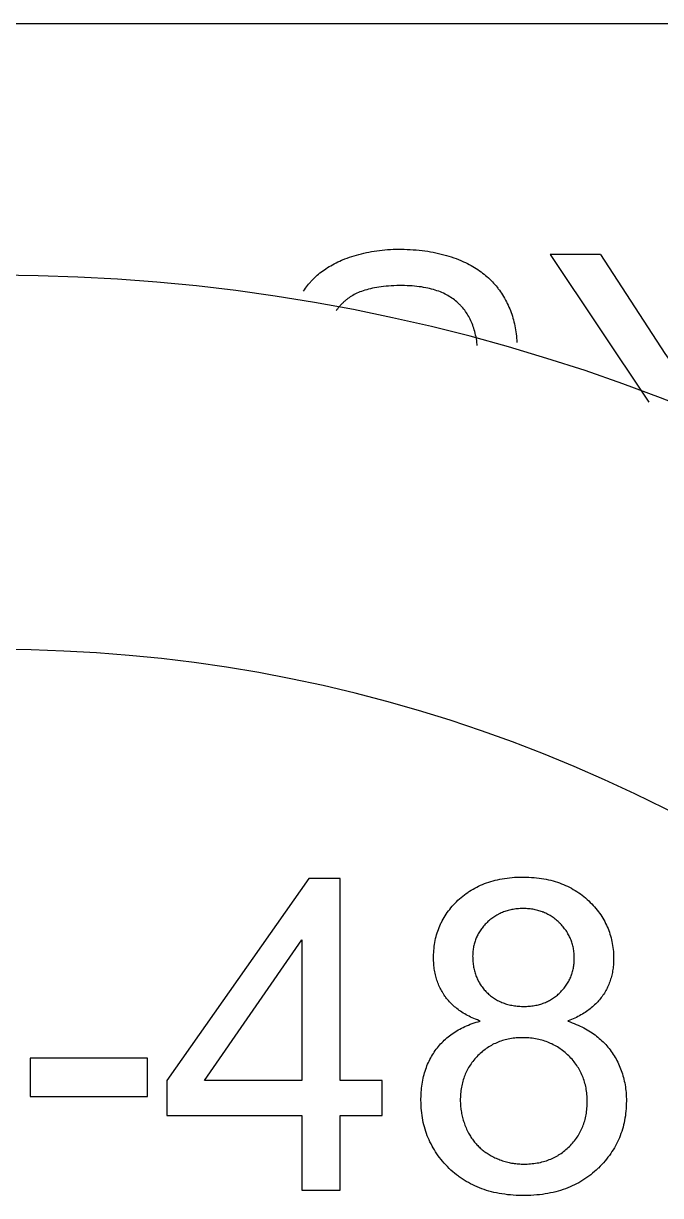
# Model space of a CAD drawing. Header units: millimetres. Extents: x -4 to 141, y -1 to 132.
# Drawn here: x 25.302 to 25.609, y 39.147 to 39.711 of the extents above; entities that cross this region are included whole.
import ezdxf

# ---------------------------------------------------------------- set-up
doc = ezdxf.new("R2010")
doc.units = ezdxf.units.MM

msp = doc.modelspace()

# ---------------------------------------------------------------- linework, layer by layer
for p, q in [((24.40615, 39.71114), (26.17385, 39.71114)), ((25.55552, 39.60001), (25.60301, 39.52898)), ((25.57967, 39.60001), (25.55552, 39.60001)), ((25.43939, 39.30001), (25.37093, 39.20281)), ((25.45443, 39.30001), (25.43939, 39.30001)), ((25.45443, 39.20281), (25.45443, 39.30001)), ((25.38905, 39.20281), (25.43601, 39.27044)), ((25.43601, 39.27044), (25.43601, 39.20281)), ((25.30514, 39.21355), (25.30514, 39.19503)), ((25.36173, 39.21355), (25.30514, 39.21355)), ((25.36173, 39.19503), (25.36173, 39.21355)), ((25.37093, 39.20281), (25.37093, 39.18592)), ((25.43601, 39.20281), (25.38905, 39.20281)), ((25.47469, 39.20281), (25.45443, 39.20281)), ((25.47469, 39.18592), (25.47469, 39.20281)), ((25.30514, 39.19503), (25.36173, 39.19503)), ((25.37093, 39.18592), (25.43601, 39.18592)), ((25.43601, 39.18592), (25.43601, 39.15001)), ((25.45443, 39.15001), (25.45443, 39.18592)), ((25.45443, 39.18592), (25.47469, 39.18592)), ((25.43601, 39.15001), (25.45443, 39.15001))]:
    msp.add_line(p, q)
for points in [[(25.45556, 39.59743), (25.45665, 39.59787), (25.45774, 39.59829), (25.45885, 39.59869), (25.45998, 39.59907), (25.46112, 39.59943), (25.46227, 39.59978), (25.46343, 39.6001), (25.46462, 39.60041), (25.46581, 39.60069), (25.46702, 39.60096), (25.46824, 39.60121), (25.46948, 39.60143), (25.47073, 39.60164), (25.472, 39.60183), (25.47328, 39.60199), (25.47458, 39.60214), (25.4759, 39.60226), (25.47723, 39.60237), (25.47857, 39.60245), (25.47993, 39.60251), (25.48131, 39.60255), (25.4827, 39.60257), (25.48308, 39.60257)], [(25.48308, 39.60257), (25.48366, 39.60257), (25.48518, 39.60255), (25.48668, 39.6025), (25.48816, 39.60243), (25.48961, 39.60234), (25.49105, 39.60223), (25.49246, 39.6021), (25.49385, 39.60194), (25.49523, 39.60176), (25.49658, 39.60156), (25.49791, 39.60134), (25.49923, 39.6011), (25.50052, 39.60084), (25.5018, 39.60056), (25.50305, 39.60026), (25.50429, 39.59994), (25.50551, 39.5996), (25.50671, 39.59924), (25.50789, 39.59886), (25.50905, 39.59846), (25.5102, 39.59804), (25.51133, 39.5976), (25.51244, 39.59715)], [(25.57967, 39.60001), (25.61073, 39.55247), (25.61225, 39.55009), (25.61378, 39.54764), (25.61534, 39.5451)], [(25.43673, 39.58241), (25.4372, 39.58311), (25.43768, 39.5838), (25.43819, 39.58448), (25.4387, 39.58514), (25.43923, 39.58579), (25.43978, 39.58643), (25.44006, 39.58675), (25.44034, 39.58706), (25.44091, 39.58768), (25.44151, 39.58828), (25.44211, 39.58887), (25.44274, 39.58945), (25.44338, 39.59002), (25.44403, 39.59058), (25.4447, 39.59113), (25.44539, 39.59166), (25.4461, 39.59219), (25.44682, 39.5927), (25.44757, 39.59321), (25.44833, 39.5937), (25.44911, 39.59418), (25.4499, 39.59465), (25.45072, 39.59511), (25.45156, 39.59556), (25.45242, 39.59599), (25.45329, 39.59642), (25.45419, 39.59683), (25.45511, 39.59724), (25.45556, 39.59743)], [(25.51244, 39.59715), (25.51284, 39.59697), (25.5138, 39.59655), (25.51474, 39.59612), (25.51565, 39.59567), (25.51654, 39.59521), (25.51741, 39.59474), (25.51826, 39.59426), (25.5191, 39.59376), (25.51991, 39.59326), (25.5207, 39.59274), (25.52147, 39.59221), (25.52223, 39.59167), (25.52297, 39.59112), (25.52369, 39.59056), (25.52439, 39.58998), (25.52507, 39.58939), (25.52574, 39.58879), (25.52639, 39.58818), (25.52703, 39.58756), (25.52765, 39.58692), (25.52825, 39.58627), (25.52884, 39.58561), (25.52941, 39.58494), (25.52997, 39.58425), (25.53024, 39.5839), (25.53051, 39.58355), (25.53104, 39.58283), (25.53155, 39.58211), (25.53205, 39.58136)], [(25.48389, 39.58507), (25.48303, 39.58507), (25.48164, 39.58504), (25.48029, 39.585), (25.47899, 39.58494), (25.47773, 39.58486), (25.4765, 39.58475), (25.47533, 39.58464), (25.47419, 39.5845), (25.47308, 39.58435), (25.47202, 39.58418), (25.47099, 39.58399), (25.47, 39.58379), (25.46904, 39.58358), (25.46811, 39.58335), (25.46722, 39.58311), (25.46635, 39.58285), (25.46552, 39.58258), (25.46472, 39.5823), (25.46394, 39.58201), (25.4632, 39.5817), (25.46248, 39.58138), (25.46178, 39.58105), (25.46112, 39.58071), (25.46047, 39.58035), (25.45985, 39.57999), (25.45926, 39.57961), (25.45868, 39.57923), (25.45813, 39.57883), (25.4576, 39.57842)], [(25.50996, 39.57778), (25.50939, 39.57823), (25.50881, 39.57867), (25.5082, 39.57909), (25.50757, 39.57951), (25.50693, 39.5799), (25.50627, 39.58029), (25.50558, 39.58066), (25.50487, 39.58102), (25.50415, 39.58137), (25.5034, 39.5817), (25.50262, 39.58202), (25.50183, 39.58233), (25.50101, 39.58262), (25.50017, 39.58289), (25.4993, 39.58316), (25.4984, 39.5834), (25.49748, 39.58364), (25.49654, 39.58385), (25.49556, 39.58405), (25.49456, 39.58423), (25.49353, 39.5844), (25.49247, 39.58455), (25.49138, 39.58468), (25.49026, 39.58479), (25.4891, 39.58489), (25.48792, 39.58497), (25.4867, 39.58502), (25.48544, 39.58506), (25.48416, 39.58507), (25.48389, 39.58507)], [(25.4576, 39.57842), (25.45729, 39.57817), (25.45697, 39.57791), (25.45666, 39.57764), (25.45636, 39.57738), (25.45606, 39.57711), (25.45578, 39.57684), (25.45549, 39.57657), (25.45522, 39.5763), (25.45496, 39.57602), (25.4547, 39.57575), (25.45444, 39.57547), (25.4542, 39.57519), (25.45396, 39.57492), (25.45373, 39.57464), (25.4535, 39.57436), (25.45329, 39.57407), (25.45307, 39.57379), (25.45287, 39.57351), (25.45267, 39.57322), (25.45248, 39.57293)], [(25.52042, 39.55632), (25.52037, 39.55677), (25.52025, 39.55771), (25.52011, 39.55864), (25.51996, 39.55954), (25.51979, 39.56042), (25.51961, 39.56129), (25.51941, 39.56213), (25.5192, 39.56295), (25.51897, 39.56375), (25.51873, 39.56453), (25.51847, 39.5653), (25.5182, 39.56605), (25.51792, 39.56678), (25.51762, 39.56749), (25.51731, 39.56818), (25.51699, 39.56886), (25.51665, 39.56953), (25.5163, 39.57018), (25.51593, 39.57081), (25.51556, 39.57143), (25.51517, 39.57203), (25.51476, 39.57262), (25.51434, 39.5732), (25.51391, 39.57376), (25.51347, 39.5743), (25.51301, 39.57484), (25.51254, 39.57536), (25.5123, 39.57562), (25.51205, 39.57587), (25.51155, 39.57637), (25.51103, 39.57685), (25.51051, 39.57732), (25.50996, 39.57778)], [(25.53205, 39.58136), (25.53256, 39.58057), (25.53305, 39.57976), (25.53353, 39.57895), (25.53398, 39.57813), (25.53442, 39.5773), (25.53463, 39.57688), (25.53484, 39.57646), (25.53524, 39.57562), (25.53562, 39.57476), (25.53599, 39.5739), (25.53633, 39.57303), (25.53666, 39.57215), (25.53697, 39.57126), (25.53727, 39.57036), (25.53754, 39.56945), (25.5378, 39.56854), (25.53804, 39.56761), (25.53827, 39.56667), (25.53847, 39.56572), (25.53866, 39.56476), (25.53883, 39.56379), (25.53898, 39.56281), (25.53911, 39.56182), (25.53923, 39.56082), (25.53932, 39.5598), (25.5394, 39.55877), (25.53945, 39.55775)], [(25.51111, 39.28947), (25.51186, 39.29016), (25.51262, 39.29082), (25.51339, 39.29146), (25.51418, 39.29208), (25.51498, 39.29268), (25.5158, 39.29326), (25.51622, 39.29354), (25.51664, 39.29381), (25.51749, 39.29435), (25.51836, 39.29486), (25.51924, 39.29535), (25.52014, 39.29582), (25.52106, 39.29627), (25.52199, 39.2967), (25.52294, 39.29711), (25.52391, 39.29749), (25.5249, 39.29786), (25.52591, 39.2982), (25.52694, 39.29852), (25.52799, 39.29882), (25.52905, 39.2991), (25.53014, 39.29935), (25.53125, 39.29959), (25.53238, 39.2998), (25.53354, 39.29999), (25.53472, 39.30015), (25.53591, 39.30029), (25.53714, 39.30041), (25.53839, 39.3005), (25.53966, 39.30057), (25.54096, 39.30061), (25.54228, 39.30062)], [(25.54228, 39.30062), (25.54261, 39.30062), (25.54392, 39.30061), (25.54521, 39.30056), (25.54648, 39.30049), (25.54772, 39.3004), (25.54894, 39.30028), (25.55014, 39.30014), (25.55131, 39.29997), (25.55247, 39.29978), (25.5536, 39.29956), (25.55471, 39.29933), (25.5558, 39.29906), (25.55688, 39.29878), (25.55793, 39.29847), (25.55897, 39.29815), (25.55998, 39.29779), (25.56098, 39.29742), (25.56196, 39.29703), (25.56293, 39.29661), (25.56387, 39.29617), (25.5648, 39.29571), (25.56572, 39.29523), (25.56662, 39.29472), (25.5675, 39.29419), (25.56837, 39.29364), (25.56922, 39.29307), (25.57006, 39.29248), (25.57088, 39.29186), (25.57169, 39.29122), (25.57249, 39.29056), (25.57327, 39.28987), (25.57404, 39.28916)], [(25.49935, 39.26192), (25.49935, 39.26232), (25.49937, 39.26334), (25.49941, 39.26436), (25.49948, 39.26535), (25.49957, 39.26634), (25.49968, 39.26731), (25.49981, 39.26826), (25.49997, 39.26921), (25.50015, 39.27014), (25.50035, 39.27106), (25.50057, 39.27196), (25.50082, 39.27286), (25.50108, 39.27374), (25.50137, 39.27462), (25.50168, 39.27548), (25.50201, 39.27633), (25.50236, 39.27718), (25.50273, 39.27801), (25.50293, 39.27842), (25.50313, 39.27883), (25.50355, 39.27965), (25.50399, 39.28045), (25.50445, 39.28125), (25.50494, 39.28204), (25.50545, 39.28282), (25.50598, 39.28359), (25.50654, 39.28435), (25.50711, 39.2851), (25.50772, 39.28585), (25.50835, 39.28659), (25.509, 39.28732), (25.50968, 39.28804), (25.51038, 39.28876), (25.51111, 39.28947)], [(25.54263, 39.28548), (25.54234, 39.28548), (25.54165, 39.28547), (25.54097, 39.28544), (25.5403, 39.2854), (25.53964, 39.28534), (25.53899, 39.28527), (25.53835, 39.28518), (25.53772, 39.28509), (25.5371, 39.28498), (25.53649, 39.28485), (25.5359, 39.28471), (25.53531, 39.28456), (25.53472, 39.2844), (25.53415, 39.28422), (25.53359, 39.28403), (25.53303, 39.28383), (25.53248, 39.28361), (25.53194, 39.28338), (25.53141, 39.28314), (25.53088, 39.28288), (25.53062, 39.28275), (25.53037, 39.28261), (25.52985, 39.28233), (25.52935, 39.28203), (25.52885, 39.28173), (25.52836, 39.2814), (25.52788, 39.28107), (25.5274, 39.28072), (25.52693, 39.28035), (25.52646, 39.27998), (25.52601, 39.27958), (25.52555, 39.27918), (25.5251, 39.27875)], [(25.56002, 39.27852), (25.55977, 39.27877), (25.5593, 39.2792), (25.55883, 39.27962), (25.55836, 39.28002), (25.55788, 39.28041), (25.55739, 39.28078), (25.55691, 39.28113), (25.55641, 39.28147), (25.55592, 39.2818), (25.55541, 39.28211), (25.55491, 39.28241), (25.55439, 39.28269), (25.55387, 39.28296), (25.55335, 39.28321), (25.55282, 39.28346), (25.55228, 39.28368), (25.55201, 39.28379), (25.55173, 39.2839), (25.55118, 39.2841), (25.55063, 39.28429), (25.55006, 39.28446), (25.54949, 39.28462), (25.54891, 39.28477), (25.54832, 39.2849), (25.54773, 39.28502), (25.54712, 39.28513), (25.54651, 39.28522), (25.54589, 39.2853), (25.54525, 39.28536), (25.54461, 39.28542), (25.54396, 39.28545), (25.5433, 39.28547), (25.54263, 39.28548)], [(25.57404, 39.28916), (25.57478, 39.28844), (25.5755, 39.28771), (25.57619, 39.28698), (25.57686, 39.28623), (25.57749, 39.28548), (25.57811, 39.28472), (25.5787, 39.28395), (25.57927, 39.28318), (25.57981, 39.28239), (25.58033, 39.2816), (25.58082, 39.2808), (25.58129, 39.28), (25.58174, 39.27918), (25.58217, 39.27836), (25.58257, 39.27752), (25.58295, 39.27668), (25.58331, 39.27583), (25.58365, 39.27497), (25.58396, 39.2741), (25.58425, 39.27322), (25.58452, 39.27233), (25.58477, 39.27142), (25.58499, 39.27051), (25.5852, 39.26959), (25.58538, 39.26866), (25.58554, 39.26771), (25.58567, 39.26676), (25.58579, 39.26579), (25.58588, 39.26481), (25.58594, 39.26381), (25.58599, 39.26281), (25.58601, 39.26179), (25.58601, 39.26144)], [(25.5251, 39.27875), (25.52467, 39.27832), (25.52425, 39.27789), (25.52384, 39.27745), (25.52345, 39.277), (25.52308, 39.27656), (25.52272, 39.27611), (25.52238, 39.27565), (25.52205, 39.27519), (25.52173, 39.27473), (25.52143, 39.27427), (25.52114, 39.27379), (25.52087, 39.27332), (25.52061, 39.27284), (25.52037, 39.27235), (25.52025, 39.27211), (25.52013, 39.27186), (25.51991, 39.27137), (25.51971, 39.27087), (25.51951, 39.27036), (25.51933, 39.26985), (25.51916, 39.26934), (25.51901, 39.26882), (25.51887, 39.26829), (25.51874, 39.26776), (25.51862, 39.26722), (25.51852, 39.26667), (25.51843, 39.26612), (25.51835, 39.26556), (25.51829, 39.26499), (25.51824, 39.26442), (25.5182, 39.26384), (25.51818, 39.26325), (25.51817, 39.26265), (25.51817, 39.26256)], [(25.56708, 39.26154), (25.56708, 39.26155), (25.56707, 39.2622), (25.56705, 39.26284), (25.56701, 39.26346), (25.56696, 39.26408), (25.5669, 39.26469), (25.56682, 39.26529), (25.56673, 39.26588), (25.56663, 39.26646), (25.56651, 39.26704), (25.56638, 39.2676), (25.56623, 39.26816), (25.56607, 39.26871), (25.5659, 39.26926), (25.56572, 39.2698), (25.56552, 39.27033), (25.56531, 39.27085), (25.5652, 39.27111), (25.56508, 39.27137), (25.56485, 39.27189), (25.56459, 39.27239), (25.56433, 39.27289), (25.56405, 39.27339), (25.56376, 39.27388), (25.56345, 39.27437), (25.56313, 39.27485), (25.56279, 39.27532), (25.56244, 39.27579), (25.56208, 39.27626), (25.5617, 39.27672), (25.5613, 39.27718), (25.56089, 39.27763), (25.56046, 39.27808), (25.56002, 39.27852)], [(25.50485, 39.24331), (25.50447, 39.24385), (25.50411, 39.2444), (25.50393, 39.24468), (25.50376, 39.24496), (25.50342, 39.24552), (25.5031, 39.2461), (25.50279, 39.24668), (25.50249, 39.24727), (25.5022, 39.24787), (25.50193, 39.24848), (25.50168, 39.24909), (25.50143, 39.24972), (25.5012, 39.25036), (25.50098, 39.251), (25.50078, 39.25165), (25.50058, 39.25232), (25.5004, 39.25299), (25.50024, 39.25368), (25.50009, 39.25437), (25.49995, 39.25507), (25.49982, 39.25579), (25.49971, 39.25652), (25.49962, 39.25725), (25.49954, 39.258), (25.49947, 39.25876), (25.49941, 39.25954), (25.49938, 39.26032), (25.49935, 39.26112), (25.49935, 39.26192)], [(25.51817, 39.26256), (25.51818, 39.26194), (25.5182, 39.26125), (25.51823, 39.26057), (25.51828, 39.2599), (25.51834, 39.25925), (25.51842, 39.25861), (25.51851, 39.25798), (25.51861, 39.25736), (25.51873, 39.25675), (25.51886, 39.25616), (25.519, 39.25557), (25.51915, 39.25499), (25.51932, 39.25443), (25.5195, 39.25387), (25.5197, 39.25332), (25.5199, 39.25278), (25.52012, 39.25225), (25.52035, 39.25173), (25.5206, 39.25122), (25.52085, 39.25071), (25.52099, 39.25046), (25.52112, 39.25021), (25.52141, 39.24972), (25.5217, 39.24923), (25.52201, 39.24875), (25.52234, 39.24828), (25.52267, 39.24781), (25.52302, 39.24735), (25.52339, 39.2469), (25.52377, 39.24645), (25.52417, 39.24601), (25.52458, 39.24557), (25.525, 39.24514)], [(25.56023, 39.24507), (25.56057, 39.24542), (25.561, 39.24587), (25.5614, 39.24632), (25.5618, 39.24678), (25.56217, 39.24724), (25.56253, 39.2477), (25.56288, 39.24817), (25.56321, 39.24864), (25.56353, 39.24911), (25.56383, 39.24959), (25.56412, 39.25008), (25.56439, 39.25056), (25.56465, 39.25105), (25.5649, 39.25155), (25.56513, 39.25205), (25.56535, 39.25256), (25.56556, 39.25307), (25.56575, 39.25359), (25.56593, 39.25411), (25.56602, 39.25438), (25.5661, 39.25464), (25.56626, 39.25518), (25.5664, 39.25572), (25.56652, 39.25627), (25.56664, 39.25682), (25.56674, 39.25739), (25.56683, 39.25795), (25.56691, 39.25853), (25.56697, 39.25912), (25.56702, 39.25971), (25.56705, 39.26031), (25.56707, 39.26092), (25.56708, 39.26154)], [(25.58601, 39.26144), (25.58601, 39.26131), (25.586, 39.26055), (25.58597, 39.25979), (25.58593, 39.25904), (25.58588, 39.25831), (25.58581, 39.25758), (25.58573, 39.25686), (25.58563, 39.25615), (25.58552, 39.25545), (25.5854, 39.25476), (25.58526, 39.25408), (25.58511, 39.25341), (25.58494, 39.25275), (25.58476, 39.25209), (25.58457, 39.25144), (25.58436, 39.2508), (25.58414, 39.25017), (25.58391, 39.24955), (25.58367, 39.24894), (25.58341, 39.24833), (25.58314, 39.24774), (25.58285, 39.24714), (25.58255, 39.24656), (25.58224, 39.24599), (25.58192, 39.24542), (25.58158, 39.24486), (25.58123, 39.24431), (25.58086, 39.24376), (25.58048, 39.24322)], [(25.525, 39.24514), (25.52543, 39.24473), (25.52587, 39.24433), (25.52631, 39.24394), (25.52676, 39.24357), (25.52722, 39.24321), (25.52769, 39.24286), (25.52817, 39.24253), (25.52865, 39.24221), (25.52914, 39.2419), (25.52964, 39.24161), (25.53014, 39.24133), (25.53066, 39.24106), (25.53118, 39.24081), (25.53172, 39.24056), (25.53226, 39.24033), (25.53281, 39.24011), (25.53337, 39.23991), (25.53394, 39.23972), (25.53452, 39.23954), (25.53512, 39.23937), (25.53572, 39.23922), (25.53633, 39.23908), (25.53695, 39.23895), (25.53759, 39.23883), (25.53824, 39.23873), (25.5389, 39.23864), (25.53957, 39.23857), (25.54025, 39.23851), (25.54095, 39.23846), (25.54166, 39.23843), (25.54239, 39.23842), (25.54283, 39.23841)], [(25.54283, 39.23841), (25.54336, 39.23842), (25.54406, 39.23844), (25.54475, 39.23847), (25.54542, 39.23852), (25.54608, 39.23858), (25.54673, 39.23865), (25.54737, 39.23874), (25.548, 39.23884), (25.54861, 39.23895), (25.54922, 39.23908), (25.54981, 39.23922), (25.55039, 39.23937), (25.55097, 39.23954), (25.55153, 39.23971), (25.55208, 39.2399), (25.55263, 39.2401), (25.55316, 39.24032), (25.55369, 39.24055), (25.5542, 39.24079), (25.55471, 39.24104), (25.55521, 39.2413), (25.55571, 39.24158), (25.55619, 39.24187), (25.55667, 39.24217), (25.55714, 39.24249), (25.55737, 39.24265), (25.5576, 39.24281), (25.55806, 39.24316), (25.5585, 39.24351), (25.55894, 39.24388), (25.55938, 39.24426), (25.55981, 39.24466), (25.56023, 39.24507)], [(25.52186, 39.23135), (25.52129, 39.23156), (25.52043, 39.23189), (25.51959, 39.23223), (25.51878, 39.23258), (25.51798, 39.23293), (25.51721, 39.23329), (25.51646, 39.23367), (25.51573, 39.23405), (25.51502, 39.23443), (25.51433, 39.23483), (25.51366, 39.23523), (25.51301, 39.23565), (25.51237, 39.23607), (25.51176, 39.23649), (25.51116, 39.23693), (25.51058, 39.23737), (25.51001, 39.23782), (25.50947, 39.23828), (25.50894, 39.23874), (25.50842, 39.23922), (25.50792, 39.2397), (25.50744, 39.24019), (25.50697, 39.24069), (25.50652, 39.2412), (25.50608, 39.24171), (25.50565, 39.24223), (25.50524, 39.24277), (25.50504, 39.24304), (25.50485, 39.24331)], [(25.58048, 39.24322), (25.58008, 39.24268), (25.57967, 39.24215), (25.57924, 39.24162), (25.5788, 39.24111), (25.57834, 39.2406), (25.57787, 39.2401), (25.57738, 39.23961), (25.57688, 39.23912), (25.57636, 39.23864), (25.57583, 39.23817), (25.57528, 39.23771), (25.57472, 39.23726), (25.57413, 39.23681), (25.57354, 39.23638), (25.57292, 39.23595), (25.57229, 39.23552), (25.57164, 39.23511), (25.57097, 39.2347), (25.57028, 39.23431), (25.56958, 39.23392), (25.56886, 39.23354), (25.56812, 39.23316), (25.56736, 39.2328), (25.56657, 39.23244), (25.56577, 39.2321), (25.56495, 39.23176), (25.56411, 39.23143), (25.56391, 39.23135)], [(25.50068, 39.21785), (25.50118, 39.2185), (25.5017, 39.21914), (25.50223, 39.21977), (25.50277, 39.22038), (25.50333, 39.22098), (25.50391, 39.22156), (25.5045, 39.22213), (25.5051, 39.22269), (25.50572, 39.22323), (25.50636, 39.22376), (25.50701, 39.22428), (25.50768, 39.22478), (25.50836, 39.22527), (25.50906, 39.22575), (25.50977, 39.22621), (25.51051, 39.22666), (25.51126, 39.2271), (25.51202, 39.22753), (25.51281, 39.22794), (25.51361, 39.22834), (25.51443, 39.22872), (25.51528, 39.2291), (25.51614, 39.22946), (25.51702, 39.2298), (25.51792, 39.23013), (25.51884, 39.23045), (25.51979, 39.23076), (25.52075, 39.23105), (25.52174, 39.23132), (25.52186, 39.23135)], [(25.56391, 39.23135), (25.5641, 39.23129), (25.56512, 39.23093), (25.56613, 39.23057), (25.5671, 39.23018), (25.56805, 39.22979), (25.56898, 39.22939), (25.56989, 39.22897), (25.57077, 39.22854), (25.57163, 39.2281), (25.57247, 39.22765), (25.57328, 39.22718), (25.57408, 39.22671), (25.57486, 39.22622), (25.57561, 39.22572), (25.57635, 39.22521), (25.57707, 39.22469), (25.57777, 39.22416), (25.57845, 39.22362), (25.57912, 39.22306), (25.57977, 39.22249), (25.5804, 39.22191), (25.58101, 39.22132), (25.58161, 39.22071), (25.58219, 39.22009), (25.58275, 39.21946), (25.5833, 39.21882), (25.58384, 39.21816), (25.58436, 39.21749), (25.58486, 39.21681)], [(25.54232, 39.22337), (25.54166, 39.22337), (25.54082, 39.22334), (25.54, 39.2233), (25.53919, 39.22324), (25.5384, 39.22317), (25.53761, 39.22307), (25.53684, 39.22296), (25.53608, 39.22284), (25.53534, 39.22269), (25.5346, 39.22253), (25.53388, 39.22235), (25.53316, 39.22216), (25.53246, 39.22195), (25.53176, 39.22172), (25.53108, 39.22148), (25.53041, 39.22122), (25.52974, 39.22095), (25.52909, 39.22066), (25.52844, 39.22035), (25.5278, 39.22002), (25.52717, 39.21968), (25.52655, 39.21932), (25.52593, 39.21895), (25.52533, 39.21856), (25.52473, 39.21815), (25.52414, 39.21772), (25.52355, 39.21728), (25.52297, 39.21682), (25.5224, 39.21633), (25.52184, 39.21583), (25.52128, 39.21532), (25.52073, 39.21478)], [(25.56439, 39.21465), (25.56382, 39.2152), (25.56323, 39.21573), (25.56264, 39.21624), (25.56205, 39.21673), (25.56144, 39.2172), (25.56083, 39.21766), (25.56021, 39.21809), (25.55959, 39.21851), (25.55895, 39.21891), (25.55831, 39.21929), (25.55766, 39.21966), (25.557, 39.22001), (25.55634, 39.22034), (25.55566, 39.22065), (25.55532, 39.2208), (25.55498, 39.22095), (25.55429, 39.22123), (25.55359, 39.22149), (25.55288, 39.22174), (25.55216, 39.22197), (25.55144, 39.22218), (25.5507, 39.22238), (25.54995, 39.22255), (25.5492, 39.22272), (25.54843, 39.22286), (25.54765, 39.22299), (25.54686, 39.22309), (25.54606, 39.22319), (25.54525, 39.22326), (25.54443, 39.22332), (25.54359, 39.22335), (25.54274, 39.22337), (25.54232, 39.22337)], [(25.49331, 39.19339), (25.49331, 39.194), (25.49333, 39.19507), (25.49337, 39.19611), (25.49343, 39.19714), (25.49351, 39.19815), (25.49361, 39.19914), (25.49373, 39.20011), (25.49387, 39.20107), (25.49402, 39.20201), (25.49419, 39.20293), (25.49438, 39.20384), (25.49459, 39.20474), (25.49481, 39.20562), (25.49505, 39.20648), (25.49531, 39.20733), (25.49558, 39.20816), (25.49588, 39.20899), (25.49618, 39.20979), (25.49651, 39.21059), (25.49685, 39.21137), (25.49721, 39.21214), (25.49758, 39.21289), (25.49798, 39.21364), (25.49838, 39.21437), (25.49881, 39.21509), (25.49925, 39.21579), (25.49971, 39.21649), (25.50018, 39.21717), (25.50068, 39.21785)], [(25.58486, 39.21681), (25.58536, 39.21609), (25.58585, 39.21536), (25.58632, 39.21463), (25.58676, 39.21388), (25.58719, 39.21313), (25.58761, 39.21237), (25.588, 39.2116), (25.58838, 39.21082), (25.58874, 39.21003), (25.58908, 39.20923), (25.5894, 39.20842), (25.58971, 39.20761), (25.58999, 39.20678), (25.59026, 39.20594), (25.59052, 39.20509), (25.59075, 39.20423), (25.59097, 39.20337), (25.59117, 39.20248), (25.59135, 39.20159), (25.59151, 39.20069), (25.59166, 39.19977), (25.59178, 39.19885), (25.59189, 39.19791), (25.59198, 39.19695), (25.59205, 39.19599), (25.5921, 39.19501), (25.59214, 39.19401), (25.59215, 39.19301), (25.59215, 39.19288)], [(25.52073, 39.21478), (25.5202, 39.21424), (25.51969, 39.21369), (25.5192, 39.21313), (25.51872, 39.21256), (25.51826, 39.21199), (25.51783, 39.21141), (25.5174, 39.21083), (25.517, 39.21024), (25.51661, 39.20963), (25.51624, 39.20902), (25.51606, 39.20872), (25.51589, 39.20841), (25.51555, 39.20778), (25.51523, 39.20715), (25.51493, 39.2065), (25.51464, 39.20585), (25.51437, 39.20519), (25.51411, 39.20452), (25.51387, 39.20384), (25.51365, 39.20315), (25.51344, 39.20245), (25.51325, 39.20174), (25.51307, 39.20101), (25.51291, 39.20028), (25.51277, 39.19953), (25.51264, 39.19878), (25.51253, 39.198), (25.51244, 39.19722), (25.51237, 39.19642), (25.51231, 39.19561), (25.51227, 39.19479), (25.51224, 39.19395), (25.51224, 39.19329)], [(25.57332, 39.19268), (25.57332, 39.19272), (25.57331, 39.19357), (25.57328, 39.19441), (25.57324, 39.19524), (25.57317, 39.19605), (25.57309, 39.19685), (25.57299, 39.19764), (25.57287, 39.19842), (25.57273, 39.19918), (25.57258, 39.19993), (25.57241, 39.20067), (25.57222, 39.20141), (25.57202, 39.20213), (25.5718, 39.20284), (25.57157, 39.20354), (25.57131, 39.20423), (25.57104, 39.20491), (25.57076, 39.20558), (25.57045, 39.20625), (25.57013, 39.2069), (25.5698, 39.20754), (25.56944, 39.20818), (25.56907, 39.20881), (25.56868, 39.20943), (25.56828, 39.21004), (25.56786, 39.21064), (25.56742, 39.21124), (25.56696, 39.21183), (25.56648, 39.21241), (25.56599, 39.21298), (25.56548, 39.21354), (25.56495, 39.2141), (25.56439, 39.21465)], [(25.50689, 39.16052), (25.50605, 39.16137), (25.50523, 39.16222), (25.50444, 39.16308), (25.50369, 39.16395), (25.50296, 39.16483), (25.50226, 39.16572), (25.50159, 39.16662), (25.50094, 39.16753), (25.50033, 39.16845), (25.49974, 39.16938), (25.49918, 39.17033), (25.49864, 39.17128), (25.49813, 39.17225), (25.49764, 39.17323), (25.49719, 39.17422), (25.49675, 39.17522), (25.49634, 39.17623), (25.49596, 39.17726), (25.4956, 39.1783), (25.49527, 39.17936), (25.49497, 39.18043), (25.49469, 39.18151), (25.49443, 39.18261), (25.4942, 39.18373), (25.494, 39.18486), (25.49382, 39.18601), (25.49367, 39.18718), (25.49354, 39.18836), (25.49344, 39.18956), (25.49337, 39.19078), (25.49332, 39.19202), (25.49331, 39.19328), (25.49331, 39.19339)], [(25.51224, 39.19329), (25.51224, 39.19264), (25.51226, 39.19198), (25.51229, 39.19134), (25.51234, 39.19069), (25.51239, 39.19005), (25.51246, 39.18942), (25.51254, 39.18878), (25.51259, 39.18846), (25.51263, 39.18815), (25.51274, 39.18752), (25.51286, 39.18689), (25.51299, 39.18627), (25.51313, 39.18564), (25.51328, 39.18502), (25.51345, 39.1844), (25.51363, 39.18378), (25.51382, 39.18316), (25.51403, 39.18253), (25.51425, 39.18191), (25.51448, 39.18129), (25.51473, 39.18067), (25.51499, 39.18005), (25.51526, 39.17943), (25.51555, 39.1788), (25.51586, 39.17817), (25.51592, 39.17805)], [(25.56475, 39.17106), (25.56529, 39.1716), (25.5658, 39.17215), (25.56629, 39.17271), (25.56677, 39.17327), (25.56723, 39.17384), (25.56767, 39.17442), (25.5681, 39.175), (25.5685, 39.17559), (25.56889, 39.17619), (25.56926, 39.1768), (25.56962, 39.17742), (25.56996, 39.17805), (25.57012, 39.17836), (25.57028, 39.17868), (25.57059, 39.17933), (25.57088, 39.17998), (25.57116, 39.18064), (25.57142, 39.18131), (25.57166, 39.182), (25.57188, 39.18269), (25.57209, 39.18339), (25.57229, 39.18411), (25.57247, 39.18483), (25.57263, 39.18557), (25.57277, 39.18632), (25.5729, 39.18708), (25.57301, 39.18786), (25.57311, 39.18864), (25.57319, 39.18945), (25.57325, 39.19026), (25.57329, 39.19109), (25.57332, 39.19194), (25.57332, 39.19268)], [(25.59215, 39.19288), (25.59213, 39.19166), (25.59209, 39.19046), (25.59202, 39.18927), (25.59193, 39.18811), (25.59181, 39.18695), (25.59166, 39.18582), (25.59148, 39.1847), (25.59128, 39.18359), (25.59106, 39.1825), (25.59081, 39.18143), (25.59053, 39.18037), (25.59023, 39.17932), (25.5899, 39.17828), (25.58955, 39.17726), (25.58917, 39.17625), (25.58897, 39.17575), (25.58877, 39.17525), (25.58834, 39.17426), (25.58788, 39.17329), (25.5874, 39.17232), (25.58689, 39.17137), (25.58636, 39.17042), (25.5858, 39.16949), (25.58522, 39.16857), (25.5846, 39.16766), (25.58396, 39.16675), (25.58329, 39.16586), (25.5826, 39.16497), (25.58187, 39.1641), (25.58112, 39.16323), (25.58033, 39.16237), (25.57952, 39.16152), (25.57867, 39.16068), (25.57854, 39.16055)], [(25.51592, 39.17805), (25.51619, 39.17752), (25.51647, 39.177), (25.51676, 39.17649), (25.51706, 39.17599), (25.51737, 39.1755), (25.51769, 39.17502), (25.51802, 39.17454), (25.51836, 39.17408), (25.51871, 39.17362), (25.51906, 39.17317), (25.51925, 39.17295), (25.51943, 39.17273), (25.51981, 39.1723), (25.5202, 39.17187), (25.52059, 39.17146), (25.521, 39.17105), (25.52141, 39.17065), (25.52184, 39.17026), (25.52227, 39.16988), (25.52272, 39.16951), (25.52317, 39.16914), (25.52363, 39.16879), (25.52411, 39.16844), (25.52459, 39.1681), (25.52508, 39.16777), (25.52558, 39.16745), (25.5261, 39.16714), (25.52662, 39.16684), (25.52707, 39.16659)], [(25.54293, 39.1626), (25.54352, 39.1626), (25.54438, 39.16262), (25.54523, 39.16266), (25.54607, 39.16272), (25.54689, 39.16279), (25.54769, 39.16288), (25.54849, 39.16299), (25.54926, 39.16312), (25.55003, 39.16326), (25.55078, 39.16342), (25.55152, 39.1636), (25.55225, 39.16379), (25.55297, 39.164), (25.55367, 39.16422), (25.55437, 39.16446), (25.55505, 39.16472), (25.55572, 39.16499), (25.55639, 39.16528), (25.55704, 39.16558), (25.55768, 39.1659), (25.55832, 39.16624), (25.55895, 39.16659), (25.55926, 39.16677), (25.55956, 39.16696), (25.56017, 39.16735), (25.56077, 39.16775), (25.56136, 39.16817), (25.56195, 39.16861), (25.56252, 39.16906), (25.56309, 39.16953), (25.56365, 39.17003), (25.56421, 39.17053), (25.56475, 39.17106)], [(25.52707, 39.16659), (25.52711, 39.16657), (25.52771, 39.16625), (25.52831, 39.16595), (25.52891, 39.16566), (25.52951, 39.16539), (25.53012, 39.16513), (25.53072, 39.16488), (25.53133, 39.16464), (25.53194, 39.16442), (25.53255, 39.16421), (25.53317, 39.16402), (25.53379, 39.16384), (25.53441, 39.16367), (25.53504, 39.16351), (25.53567, 39.16336), (25.5363, 39.16323), (25.53694, 39.16311), (25.53759, 39.163), (25.53823, 39.16291), (25.53889, 39.16283), (25.53955, 39.16276), (25.54021, 39.1627), (25.54088, 39.16265), (25.54156, 39.16262), (25.54224, 39.1626), (25.54293, 39.1626)], [(25.54273, 39.14745), (25.54213, 39.14745), (25.54063, 39.14748), (25.53917, 39.14754), (25.53773, 39.14762), (25.53632, 39.14774), (25.53494, 39.14788), (25.53358, 39.14805), (25.53226, 39.14824), (25.53095, 39.14846), (25.52968, 39.14871), (25.52843, 39.14899), (25.5272, 39.14929), (25.52599, 39.14961), (25.52481, 39.14996), (25.52365, 39.15034), (25.52252, 39.15074), (25.5214, 39.15116), (25.52031, 39.15161), (25.51923, 39.15209), (25.51818, 39.15259), (25.51714, 39.15311), (25.51612, 39.15366), (25.51512, 39.15423), (25.51414, 39.15483), (25.51318, 39.15545), (25.51223, 39.1561), (25.51176, 39.15643), (25.5113, 39.15677), (25.51038, 39.15747), (25.50949, 39.15819), (25.50861, 39.15894), (25.50774, 39.15972), (25.50689, 39.16052)], [(25.57854, 39.16055), (25.57768, 39.15974), (25.57681, 39.15896), (25.57592, 39.1582), (25.57501, 39.15748), (25.57409, 39.15677), (25.57315, 39.1561), (25.5722, 39.15545), (25.57123, 39.15482), (25.57024, 39.15422), (25.56923, 39.15365), (25.56821, 39.1531), (25.56717, 39.15258), (25.56611, 39.15208), (25.56503, 39.1516), (25.56393, 39.15115), (25.56281, 39.15073), (25.56168, 39.15033), (25.56051, 39.14995), (25.55933, 39.1496), (25.55813, 39.14928), (25.5569, 39.14898), (25.55565, 39.1487), (25.55438, 39.14845), (25.55308, 39.14823), (25.55175, 39.14804), (25.55041, 39.14787), (25.54903, 39.14773), (25.54762, 39.14762), (25.54619, 39.14753), (25.54473, 39.14748), (25.54324, 39.14745), (25.54273, 39.14745)]]:
    msp.add_lwpolyline(points)
for radius, start, end in [(0.89, 49.96441, 130.03559), (0.71, 48.59903, 131.40097)]:
    msp.add_arc((25.29, 38.70001), radius, start, end)

doc.saveas('drawing.dxf')
